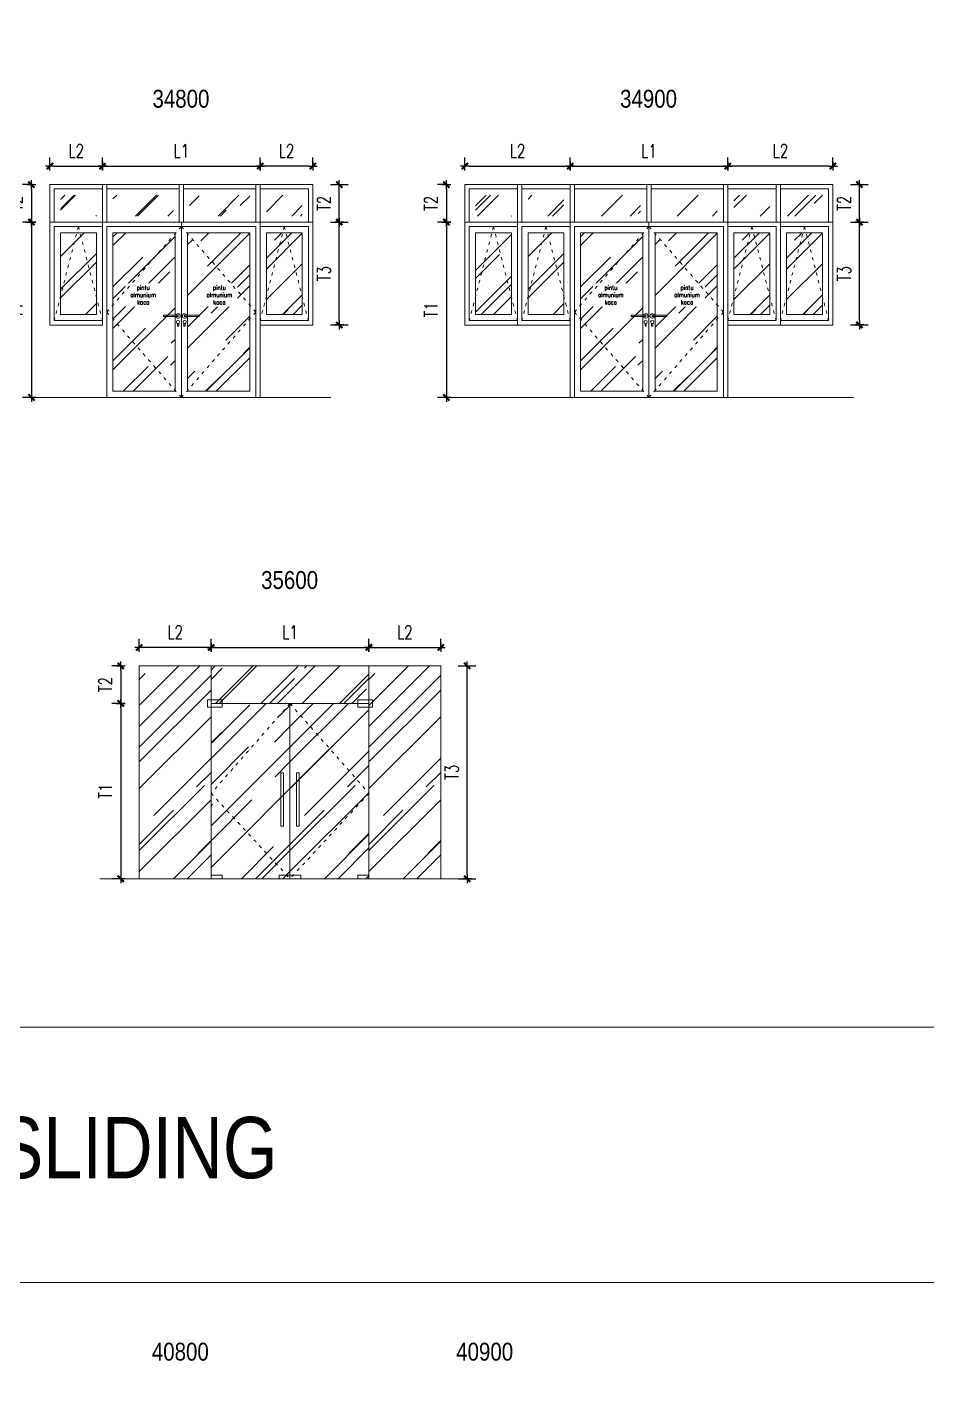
# Model space of a CAD drawing. Header units: centimetres. Extents: x 241563 to 294181, y -34797 to 61752.
# Drawn here: x 270944 to 281215, y -17854 to -2442 of the extents above; entities that cross this region are included whole.
import ezdxf

# ---------------------------------------------------------------- set-up
doc = ezdxf.new("R2010")
doc.units = ezdxf.units.CM
doc.header["$MEASUREMENT"] = 0
doc.linetypes.add('ACAD_ISO03W100', pattern=[30, 12, -18])
doc.layers.add('0.00', color=130, linetype='Continuous', lineweight=0)
doc.layers.add('0.09', color=30, linetype='Continuous', lineweight=9)
doc.styles.add('51DIM', font='SIMPLEX.shx', dxfattribs={"width": 0.85})
doc.styles.add('ISO', font='ARIALN.TTF')
doc.styles.add('TEXT', font='simplex.shx', dxfattribs={"width": 0.75})
doc.dimstyles.new('D100B', dxfattribs={"dimscale": 100, "dimtxt": 1.5, "dimasz": 0.5, "dimexe": 1, "dimexo": 2, "dimgap": 1, "dimtad": 1, "dimdec": 0, "dimzin": 0, "dimdsep": 46, "dimtxsty": 'TEXT', "dimblk1": 'tick', "dimblk2": 'tick', "dimsah": 1, "dimcen": 0, "dimclre": 15, "dimadec": 0, "dimazin": 0, "dimtfac": 1, "dimtdec": 0, "dimtix": 1, "dimtmove": 2, "dimatfit": 3, "dimldrblk": 'tick', "dimfxl": 1, "dimtolj": 1, "dimtzin": 0, "dimarcsym": 0})
pattern_1 = [(45, (18374.3, -23626.1), (424.2641, 1131.37085), [7500, -1000, 2500, -500]), (45, (18667.76, -22979.1), (-823.7794, 116.6726), [1500, -165, 3000, -375]), (45, (18250.56, -23148.82), (1601.59686, 2075.3584), [4000, -700, 2000, -500])]
pattern_2 = [(45, (23710.64, -23626.1), (424.2641, 1131.37085), [7500, -1000, 2500, -500]), (45, (24004.1, -22979.1), (-823.7794, 116.6726), [1500, -165, 3000, -375]), (45, (23586.9, -23148.82), (1601.59686, 2075.3584), [4000, -700, 2000, -500])]
pattern_3 = [(45, (24310.64, -23626.1), (424.2641, 1131.37085), [7500, -1000, 2500, -500]), (45, (24604.1, -22979.1), (-823.7794, 116.6726), [1500, -165, 3000, -375]), (45, (24186.9, -23148.82), (1601.59686, 2075.3584), [4000, -700, 2000, -500])]
pattern_4 = [(45, (-17032.96, -6390.1), (424.2641, 1131.37085), [7500, -1000, 2500, -500]), (45, (-16739.5, -5743.1), (-823.7794, 116.6726), [1500, -165, 3000, -375]), (45, (-17156.7, -5912.83), (1601.59686, 2075.3584), [4000, -700, 2000, -500])]
pattern_5 = [(45, (-6246.04, -28984.6), (424.2641, 1131.37085), [7500, -1000, 2500, -500]), (45, (-5952.6, -28337.6), (-823.7794, 116.6726), [1500, -165, 3000, -375]), (45, (-6369.78, -28507.3), (1601.59686, 2075.3584), [4000, -700, 2000, -500])]
pattern_6 = [(45, (2493.84, -9938.66), (424.2641, 1131.37085), [7500, -1000, 2500, -500]), (45, (2787.3, -9291.66), (-823.7794, 116.6726), [1500, -165, 3000, -375]), (45, (2370.1, -9461.36), (1601.59686, 2075.3584), [4000, -700, 2000, -500])]

# ---------------------------------------------------------------- blocks, each defined once
blk = doc.blocks.new('tick')
for p, q in [((-1, 0), (1, 0)), ((0, 1), (0, -1))]:
    blk.add_line(p, q)
at = {"const_width": 0.5}
blk.add_lwpolyline([(-0.71, -0.71), (0.71, 0.71)], dxfattribs=at)
blk = doc.blocks.new('*D345')
at = {"color": 15, "linetype": 'Continuous', "lineweight": -2, "ltscale": 2, "transparency": 16777216}
for p, q in [((271806, -4040), (271806, -3929)), ((273606, -4040), (273606, -3929))]:
    blk.add_line(p, q, dxfattribs=at)
at = {"color": 0, "linetype": 'Continuous', "lineweight": -2, "ltscale": 2, "transparency": 16777216}
blk.add_line((271856, -4029), (273556, -4029), dxfattribs=at)
at = {"layer": 'Defpoints', "color": 0, "linetype": 'Continuous', "ltscale": 2, "transparency": 16777216}
for p in [(273606, -4029), (271806, -4240), (273606, -4240)]:
    blk.add_point(p, dxfattribs=at)
at = {"color": 0, "linetype": 'Continuous', "lineweight": -2, "ltscale": 2, "transparency": 16777216, "xscale": 50, "yscale": 50, "zscale": 50, "rotation": 180}
blk.add_blockref('tick', (271806, -4029), dxfattribs=at)
at = {"color": 0, "linetype": 'Continuous', "lineweight": -2, "ltscale": 2, "transparency": 16777216, "xscale": 50, "yscale": 50, "zscale": 50}
blk.add_blockref('tick', (273606, -4029), dxfattribs=at)
at = {"color": 0, "linetype": 'Continuous', "ltscale": 2, "transparency": 16777216, "insert": (272706, -3854), "char_height": 150, "attachment_point": 5, "style": 'TEXT'}
blk.add_mtext('\\A1;L1', dxfattribs=at)
blk = doc.blocks.new('*D346')
at = {"color": 15, "linetype": 'Continuous', "lineweight": -2, "ltscale": 2, "transparency": 16777216}
for p, q in [((273606, -4040), (273606, -3929)), ((274206, -4040), (274206, -3929))]:
    blk.add_line(p, q, dxfattribs=at)
at = {"color": 0, "linetype": 'Continuous', "lineweight": -2, "ltscale": 2, "transparency": 16777216}
blk.add_line((274156, -4029), (273656, -4029), dxfattribs=at)
at = {"layer": 'Defpoints', "color": 0, "linetype": 'Continuous', "ltscale": 2, "transparency": 16777216}
for p in [(273606, -4029), (273606, -4240), (274206, -4240)]:
    blk.add_point(p, dxfattribs=at)
at = {"color": 0, "linetype": 'Continuous', "lineweight": -2, "ltscale": 2, "transparency": 16777216, "xscale": 50, "yscale": 50, "zscale": 50, "rotation": 180}
blk.add_blockref('tick', (273606, -4029), dxfattribs=at)
at = {"color": 0, "linetype": 'Continuous', "lineweight": -2, "ltscale": 2, "transparency": 16777216, "xscale": 50, "yscale": 50, "zscale": 50}
blk.add_blockref('tick', (274206, -4029), dxfattribs=at)
at = {"color": 0, "linetype": 'Continuous', "ltscale": 2, "transparency": 16777216, "insert": (273906, -3854), "char_height": 150, "attachment_point": 5, "style": 'TEXT'}
blk.add_mtext('\\A1;L2', dxfattribs=at)
blk = doc.blocks.new('*D347')
at = {"color": 15, "linetype": 'Continuous', "lineweight": -2, "ltscale": 2, "transparency": 16777216}
for p, q in [((271206, -4040), (271206, -3929)), ((271806, -4040), (271806, -3929))]:
    blk.add_line(p, q, dxfattribs=at)
at = {"color": 0, "linetype": 'Continuous', "lineweight": -2, "ltscale": 2, "transparency": 16777216}
blk.add_line((271256, -4029), (271756, -4029), dxfattribs=at)
at = {"layer": 'Defpoints', "color": 0, "linetype": 'Continuous', "ltscale": 2, "transparency": 16777216}
for p in [(271806, -4029), (271206, -4240), (271806, -4240)]:
    blk.add_point(p, dxfattribs=at)
at = {"color": 0, "linetype": 'Continuous', "lineweight": -2, "ltscale": 2, "transparency": 16777216, "xscale": 50, "yscale": 50, "zscale": 50, "rotation": 180}
blk.add_blockref('tick', (271206, -4029), dxfattribs=at)
at = {"color": 0, "linetype": 'Continuous', "lineweight": -2, "ltscale": 2, "transparency": 16777216, "xscale": 50, "yscale": 50, "zscale": 50}
blk.add_blockref('tick', (271806, -4029), dxfattribs=at)
at = {"color": 0, "linetype": 'Continuous', "ltscale": 2, "transparency": 16777216, "insert": (271506, -3854), "char_height": 150, "attachment_point": 5, "style": 'TEXT'}
blk.add_mtext('\\A1;L2', dxfattribs=at)
blk = doc.blocks.new('*D348')
at = {"color": 15, "linetype": 'Continuous', "lineweight": -2, "ltscale": 2, "transparency": 16777216}
for p, q in [((271006, -4668), (270894, -4668)), ((271006, -6668), (270894, -6668))]:
    blk.add_line(p, q, dxfattribs=at)
at = {"color": 0, "linetype": 'Continuous', "lineweight": -2, "ltscale": 2, "transparency": 16777216}
blk.add_line((270994, -4718), (270994, -6618), dxfattribs=at)
at = {"layer": 'Defpoints', "color": 0, "linetype": 'Continuous', "ltscale": 2, "transparency": 16777216}
for p in [(271206, -4668), (270994, -6668), (271206, -6668)]:
    blk.add_point(p, dxfattribs=at)
at = {"color": 0, "linetype": 'Continuous', "lineweight": -2, "ltscale": 2, "transparency": 16777216, "xscale": 50, "yscale": 50, "zscale": 50}
for p, rotation in [((270994, -4668), 90), ((270994, -6668), 270)]:
    blk.add_blockref('tick', p, dxfattribs=dict(at, rotation=rotation))
at = {"color": 0, "linetype": 'Continuous', "ltscale": 2, "transparency": 16777216, "insert": (270819, -5668), "char_height": 150, "attachment_point": 5, "rotation": 90, "style": 'TEXT'}
blk.add_mtext('\\A1;T1', dxfattribs=at)
blk = doc.blocks.new('*D349')
at = {"color": 15, "linetype": 'Continuous', "lineweight": -2, "ltscale": 2, "transparency": 16777216}
for p, q in [((271006, -4240), (270894, -4240)), ((271006, -4668), (270894, -4668))]:
    blk.add_line(p, q, dxfattribs=at)
at = {"color": 0, "linetype": 'Continuous', "lineweight": -2, "ltscale": 2, "transparency": 16777216}
blk.add_line((270994, -4290), (270994, -4618), dxfattribs=at)
at = {"layer": 'Defpoints', "color": 0, "linetype": 'Continuous', "ltscale": 2, "transparency": 16777216}
for p in [(271206, -4240), (270994, -4668), (271206, -4668)]:
    blk.add_point(p, dxfattribs=at)
at = {"color": 0, "linetype": 'Continuous', "lineweight": -2, "ltscale": 2, "transparency": 16777216, "xscale": 50, "yscale": 50, "zscale": 50}
for p, rotation in [((270994, -4240), 90), ((270994, -4668), 270)]:
    blk.add_blockref('tick', p, dxfattribs=dict(at, rotation=rotation))
at = {"color": 0, "linetype": 'Continuous', "ltscale": 2, "transparency": 16777216, "insert": (270819, -4454), "char_height": 150, "attachment_point": 5, "rotation": 90, "style": 'TEXT'}
blk.add_mtext('\\A1;T2', dxfattribs=at)
blk = doc.blocks.new('*D350')
at = {"color": 15, "linetype": 'Continuous', "lineweight": -2, "ltscale": 2, "transparency": 16777216}
for p, q in [((274406, -4240), (274608, -4240)), ((274406, -4668), (274608, -4668))]:
    blk.add_line(p, q, dxfattribs=at)
at = {"color": 0, "linetype": 'Continuous', "lineweight": -2, "ltscale": 2, "transparency": 16777216}
blk.add_line((274508, -4618), (274508, -4290), dxfattribs=at)
at = {"layer": 'Defpoints', "color": 0, "linetype": 'Continuous', "ltscale": 2, "transparency": 16777216}
for p in [(274206, -4240), (274508, -4240), (274206, -4668)]:
    blk.add_point(p, dxfattribs=at)
at = {"color": 0, "linetype": 'Continuous', "lineweight": -2, "ltscale": 2, "transparency": 16777216, "xscale": 50, "yscale": 50, "zscale": 50}
for p, rotation in [((274508, -4240), 90), ((274508, -4668), 270)]:
    blk.add_blockref('tick', p, dxfattribs=dict(at, rotation=rotation))
at = {"color": 0, "linetype": 'Continuous', "ltscale": 2, "transparency": 16777216, "insert": (274333, -4454), "char_height": 150, "attachment_point": 5, "rotation": 90, "style": 'TEXT'}
blk.add_mtext('\\A1;T2', dxfattribs=at)
blk = doc.blocks.new('*D351')
at = {"color": 15, "linetype": 'Continuous', "lineweight": -2, "ltscale": 2, "transparency": 16777216}
for p, q in [((274406, -4668), (274608, -4668)), ((274406, -5841), (274608, -5841))]:
    blk.add_line(p, q, dxfattribs=at)
at = {"color": 0, "linetype": 'Continuous', "lineweight": -2, "ltscale": 2, "transparency": 16777216}
blk.add_line((274508, -5791), (274508, -4718), dxfattribs=at)
at = {"layer": 'Defpoints', "color": 0, "linetype": 'Continuous', "ltscale": 2, "transparency": 16777216}
for p in [(274206, -4668), (274508, -4668), (274206, -5841)]:
    blk.add_point(p, dxfattribs=at)
at = {"color": 0, "linetype": 'Continuous', "lineweight": -2, "ltscale": 2, "transparency": 16777216, "xscale": 50, "yscale": 50, "zscale": 50}
for p, rotation in [((274508, -4668), 90), ((274508, -5841), 270)]:
    blk.add_blockref('tick', p, dxfattribs=dict(at, rotation=rotation))
at = {"color": 0, "linetype": 'Continuous', "ltscale": 2, "transparency": 16777216, "insert": (274333, -5255), "char_height": 150, "attachment_point": 5, "rotation": 90, "style": 'TEXT'}
blk.add_mtext('\\A1;T3', dxfattribs=at)
blk = doc.blocks.new('*D352')
at = {"color": 15, "linetype": 'Continuous', "lineweight": -2, "ltscale": 2, "transparency": 16777216}
for p, q in [((275742, -4668), (275630, -4668)), ((275742, -6668), (275630, -6668))]:
    blk.add_line(p, q, dxfattribs=at)
at = {"color": 0, "linetype": 'Continuous', "lineweight": -2, "ltscale": 2, "transparency": 16777216}
blk.add_line((275730, -4718), (275730, -6618), dxfattribs=at)
at = {"layer": 'Defpoints', "color": 0, "linetype": 'Continuous', "ltscale": 2, "transparency": 16777216}
for p in [(275942, -4668), (275730, -6668), (275942, -6668)]:
    blk.add_point(p, dxfattribs=at)
at = {"color": 0, "linetype": 'Continuous', "lineweight": -2, "ltscale": 2, "transparency": 16777216, "xscale": 50, "yscale": 50, "zscale": 50}
for p, rotation in [((275730, -4668), 90), ((275730, -6668), 270)]:
    blk.add_blockref('tick', p, dxfattribs=dict(at, rotation=rotation))
at = {"color": 0, "linetype": 'Continuous', "ltscale": 2, "transparency": 16777216, "insert": (275555, -5668), "char_height": 150, "attachment_point": 5, "rotation": 90, "style": 'TEXT'}
blk.add_mtext('\\A1;T1', dxfattribs=at)
blk = doc.blocks.new('*D353')
at = {"color": 15, "linetype": 'Continuous', "lineweight": -2, "ltscale": 2, "transparency": 16777216}
for p, q in [((275742, -4240), (275630, -4240)), ((275742, -4668), (275630, -4668))]:
    blk.add_line(p, q, dxfattribs=at)
at = {"color": 0, "linetype": 'Continuous', "lineweight": -2, "ltscale": 2, "transparency": 16777216}
blk.add_line((275730, -4290), (275730, -4618), dxfattribs=at)
at = {"layer": 'Defpoints', "color": 0, "linetype": 'Continuous', "ltscale": 2, "transparency": 16777216}
for p in [(275942, -4240), (275730, -4668), (275942, -4668)]:
    blk.add_point(p, dxfattribs=at)
at = {"color": 0, "linetype": 'Continuous', "lineweight": -2, "ltscale": 2, "transparency": 16777216, "xscale": 50, "yscale": 50, "zscale": 50}
for p, rotation in [((275730, -4240), 90), ((275730, -4668), 270)]:
    blk.add_blockref('tick', p, dxfattribs=dict(at, rotation=rotation))
at = {"color": 0, "linetype": 'Continuous', "ltscale": 2, "transparency": 16777216, "insert": (275555, -4454), "char_height": 150, "attachment_point": 5, "rotation": 90, "style": 'TEXT'}
blk.add_mtext('\\A1;T2', dxfattribs=at)
blk = doc.blocks.new('*D354')
at = {"color": 15, "linetype": 'Continuous', "lineweight": -2, "ltscale": 2, "transparency": 16777216}
for p, q in [((277142, -4040), (277142, -3929)), ((278942, -4040), (278942, -3929))]:
    blk.add_line(p, q, dxfattribs=at)
at = {"color": 0, "linetype": 'Continuous', "lineweight": -2, "ltscale": 2, "transparency": 16777216}
blk.add_line((277192, -4029), (278892, -4029), dxfattribs=at)
at = {"layer": 'Defpoints', "color": 0, "linetype": 'Continuous', "ltscale": 2, "transparency": 16777216}
for p in [(278942, -4029), (277142, -4240), (278942, -4240)]:
    blk.add_point(p, dxfattribs=at)
at = {"color": 0, "linetype": 'Continuous', "lineweight": -2, "ltscale": 2, "transparency": 16777216, "xscale": 50, "yscale": 50, "zscale": 50, "rotation": 180}
blk.add_blockref('tick', (277142, -4029), dxfattribs=at)
at = {"color": 0, "linetype": 'Continuous', "lineweight": -2, "ltscale": 2, "transparency": 16777216, "xscale": 50, "yscale": 50, "zscale": 50}
blk.add_blockref('tick', (278942, -4029), dxfattribs=at)
at = {"color": 0, "linetype": 'Continuous', "ltscale": 2, "transparency": 16777216, "insert": (278042, -3854), "char_height": 150, "attachment_point": 5, "style": 'TEXT'}
blk.add_mtext('\\A1;L1', dxfattribs=at)
blk = doc.blocks.new('*D355')
at = {"color": 15, "linetype": 'Continuous', "lineweight": -2, "ltscale": 2, "transparency": 16777216}
for p, q in [((275942, -4040), (275942, -3929)), ((277142, -4040), (277142, -3929))]:
    blk.add_line(p, q, dxfattribs=at)
at = {"color": 0, "linetype": 'Continuous', "lineweight": -2, "ltscale": 2, "transparency": 16777216}
blk.add_line((275992, -4029), (277092, -4029), dxfattribs=at)
at = {"layer": 'Defpoints', "color": 0, "linetype": 'Continuous', "ltscale": 2, "transparency": 16777216}
for p in [(277142, -4029), (275942, -4240), (277142, -4240)]:
    blk.add_point(p, dxfattribs=at)
at = {"color": 0, "linetype": 'Continuous', "lineweight": -2, "ltscale": 2, "transparency": 16777216, "xscale": 50, "yscale": 50, "zscale": 50, "rotation": 180}
blk.add_blockref('tick', (275942, -4029), dxfattribs=at)
at = {"color": 0, "linetype": 'Continuous', "lineweight": -2, "ltscale": 2, "transparency": 16777216, "xscale": 50, "yscale": 50, "zscale": 50}
blk.add_blockref('tick', (277142, -4029), dxfattribs=at)
at = {"color": 0, "linetype": 'Continuous', "ltscale": 2, "transparency": 16777216, "insert": (276542, -3854), "char_height": 150, "attachment_point": 5, "style": 'TEXT'}
blk.add_mtext('\\A1;L2', dxfattribs=at)
blk = doc.blocks.new('*D356')
at = {"color": 15, "linetype": 'Continuous', "lineweight": -2, "ltscale": 2, "transparency": 16777216}
for p, q in [((278942, -4040), (278942, -3929)), ((280142, -4040), (280142, -3929))]:
    blk.add_line(p, q, dxfattribs=at)
at = {"color": 0, "linetype": 'Continuous', "lineweight": -2, "ltscale": 2, "transparency": 16777216}
blk.add_line((280092, -4029), (278992, -4029), dxfattribs=at)
at = {"layer": 'Defpoints', "color": 0, "linetype": 'Continuous', "ltscale": 2, "transparency": 16777216}
for p in [(278942, -4029), (278942, -4240), (280142, -4240)]:
    blk.add_point(p, dxfattribs=at)
at = {"color": 0, "linetype": 'Continuous', "lineweight": -2, "ltscale": 2, "transparency": 16777216, "xscale": 50, "yscale": 50, "zscale": 50, "rotation": 180}
blk.add_blockref('tick', (278942, -4029), dxfattribs=at)
at = {"color": 0, "linetype": 'Continuous', "lineweight": -2, "ltscale": 2, "transparency": 16777216, "xscale": 50, "yscale": 50, "zscale": 50}
blk.add_blockref('tick', (280142, -4029), dxfattribs=at)
at = {"color": 0, "linetype": 'Continuous', "ltscale": 2, "transparency": 16777216, "insert": (279542, -3854), "char_height": 150, "attachment_point": 5, "style": 'TEXT'}
blk.add_mtext('\\A1;L2', dxfattribs=at)
blk = doc.blocks.new('*D357')
at = {"color": 15, "linetype": 'Continuous', "lineweight": -2, "ltscale": 2, "transparency": 16777216}
for p, q in [((280342, -4240), (280544, -4240)), ((280342, -4668), (280544, -4668))]:
    blk.add_line(p, q, dxfattribs=at)
at = {"color": 0, "linetype": 'Continuous', "lineweight": -2, "ltscale": 2, "transparency": 16777216}
blk.add_line((280444, -4618), (280444, -4290), dxfattribs=at)
at = {"layer": 'Defpoints', "color": 0, "linetype": 'Continuous', "ltscale": 2, "transparency": 16777216}
for p in [(280142, -4240), (280444, -4240), (280142, -4668)]:
    blk.add_point(p, dxfattribs=at)
at = {"color": 0, "linetype": 'Continuous', "lineweight": -2, "ltscale": 2, "transparency": 16777216, "xscale": 50, "yscale": 50, "zscale": 50}
for p, rotation in [((280444, -4240), 90), ((280444, -4668), 270)]:
    blk.add_blockref('tick', p, dxfattribs=dict(at, rotation=rotation))
at = {"color": 0, "linetype": 'Continuous', "ltscale": 2, "transparency": 16777216, "insert": (280269, -4454), "char_height": 150, "attachment_point": 5, "rotation": 90, "style": 'TEXT'}
blk.add_mtext('\\A1;T2', dxfattribs=at)
blk = doc.blocks.new('*D358')
at = {"color": 15, "linetype": 'Continuous', "lineweight": -2, "ltscale": 2, "transparency": 16777216}
for p, q in [((280342, -4668), (280544, -4668)), ((280342, -5841), (280544, -5841))]:
    blk.add_line(p, q, dxfattribs=at)
at = {"color": 0, "linetype": 'Continuous', "lineweight": -2, "ltscale": 2, "transparency": 16777216}
blk.add_line((280444, -5791), (280444, -4718), dxfattribs=at)
at = {"layer": 'Defpoints', "color": 0, "linetype": 'Continuous', "ltscale": 2, "transparency": 16777216}
for p in [(280142, -4668), (280444, -4668), (280142, -5841)]:
    blk.add_point(p, dxfattribs=at)
at = {"color": 0, "linetype": 'Continuous', "lineweight": -2, "ltscale": 2, "transparency": 16777216, "xscale": 50, "yscale": 50, "zscale": 50}
for p, rotation in [((280444, -4668), 90), ((280444, -5841), 270)]:
    blk.add_blockref('tick', p, dxfattribs=dict(at, rotation=rotation))
at = {"color": 0, "linetype": 'Continuous', "ltscale": 2, "transparency": 16777216, "insert": (280269, -5255), "char_height": 150, "attachment_point": 5, "rotation": 90, "style": 'TEXT'}
blk.add_mtext('\\A1;T3', dxfattribs=at)
blk = doc.blocks.new('*D404')
at = {"color": 15, "linetype": 'Continuous', "lineweight": -2, "ltscale": 2, "transparency": 16777216}
for p, q in [((273046, -9530), (273046, -9420)), ((274846, -9530), (274846, -9420))]:
    blk.add_line(p, q, dxfattribs=at)
at = {"color": 0, "linetype": 'Continuous', "lineweight": -2, "ltscale": 2, "transparency": 16777216}
blk.add_line((273096, -9520), (274796, -9520), dxfattribs=at)
at = {"layer": 'Defpoints', "color": 0, "linetype": 'Continuous', "ltscale": 2, "transparency": 16777216}
for p in [(274846, -9520), (273046, -9730), (274846, -9730)]:
    blk.add_point(p, dxfattribs=at)
at = {"color": 0, "linetype": 'Continuous', "lineweight": -2, "ltscale": 2, "transparency": 16777216, "xscale": 50, "yscale": 50, "zscale": 50, "rotation": 180}
blk.add_blockref('tick', (273046, -9520), dxfattribs=at)
at = {"color": 0, "linetype": 'Continuous', "lineweight": -2, "ltscale": 2, "transparency": 16777216, "xscale": 50, "yscale": 50, "zscale": 50}
blk.add_blockref('tick', (274846, -9520), dxfattribs=at)
at = {"color": 0, "linetype": 'Continuous', "ltscale": 2, "transparency": 16777216, "insert": (273946, -9345), "char_height": 150, "attachment_point": 5, "style": 'TEXT'}
blk.add_mtext('\\A1;L1', dxfattribs=at)
blk = doc.blocks.new('*D405')
at = {"color": 15, "linetype": 'Continuous', "lineweight": -2, "ltscale": 2, "transparency": 16777216}
for p, q in [((272225, -9530), (272225, -9420)), ((273046, -9530), (273046, -9420))]:
    blk.add_line(p, q, dxfattribs=at)
at = {"color": 0, "linetype": 'Continuous', "lineweight": -2, "ltscale": 2, "transparency": 16777216}
blk.add_line((272996, -9520), (272275, -9520), dxfattribs=at)
at = {"layer": 'Defpoints', "color": 0, "linetype": 'Continuous', "ltscale": 2, "transparency": 16777216}
for p in [(272225, -9520), (272225, -9730), (273046, -9730)]:
    blk.add_point(p, dxfattribs=at)
at = {"color": 0, "linetype": 'Continuous', "lineweight": -2, "ltscale": 2, "transparency": 16777216, "xscale": 50, "yscale": 50, "zscale": 50, "rotation": 180}
blk.add_blockref('tick', (272225, -9520), dxfattribs=at)
at = {"color": 0, "linetype": 'Continuous', "lineweight": -2, "ltscale": 2, "transparency": 16777216, "xscale": 50, "yscale": 50, "zscale": 50}
blk.add_blockref('tick', (273046, -9520), dxfattribs=at)
at = {"color": 0, "linetype": 'Continuous', "ltscale": 2, "transparency": 16777216, "insert": (272635, -9345), "char_height": 150, "attachment_point": 5, "style": 'TEXT'}
blk.add_mtext('\\A1;L2', dxfattribs=at)
blk = doc.blocks.new('*D406')
at = {"color": 15, "linetype": 'Continuous', "lineweight": -2, "ltscale": 2, "transparency": 16777216}
for p, q in [((274846, -9530), (274846, -9420)), ((275666, -9530), (275666, -9420))]:
    blk.add_line(p, q, dxfattribs=at)
at = {"color": 0, "linetype": 'Continuous', "lineweight": -2, "ltscale": 2, "transparency": 16777216}
blk.add_line((274896, -9520), (275616, -9520), dxfattribs=at)
at = {"layer": 'Defpoints', "color": 0, "linetype": 'Continuous', "ltscale": 2, "transparency": 16777216}
for p in [(275666, -9520), (274846, -9730), (275666, -9730)]:
    blk.add_point(p, dxfattribs=at)
at = {"color": 0, "linetype": 'Continuous', "lineweight": -2, "ltscale": 2, "transparency": 16777216, "xscale": 50, "yscale": 50, "zscale": 50, "rotation": 180}
blk.add_blockref('tick', (274846, -9520), dxfattribs=at)
at = {"color": 0, "linetype": 'Continuous', "lineweight": -2, "ltscale": 2, "transparency": 16777216, "xscale": 50, "yscale": 50, "zscale": 50}
blk.add_blockref('tick', (275666, -9520), dxfattribs=at)
at = {"color": 0, "linetype": 'Continuous', "ltscale": 2, "transparency": 16777216, "insert": (275256, -9345), "char_height": 150, "attachment_point": 5, "style": 'TEXT'}
blk.add_mtext('\\A1;L2', dxfattribs=at)
blk = doc.blocks.new('*D407')
at = {"color": 15, "linetype": 'Continuous', "lineweight": -2, "ltscale": 2, "transparency": 16777216}
for p, q in [((272025, -10159), (271914, -10159)), ((272025, -12159), (271914, -12159))]:
    blk.add_line(p, q, dxfattribs=at)
at = {"color": 0, "linetype": 'Continuous', "lineweight": -2, "ltscale": 2, "transparency": 16777216}
blk.add_line((272014, -10209), (272014, -12109), dxfattribs=at)
at = {"layer": 'Defpoints', "color": 0, "linetype": 'Continuous', "ltscale": 2, "transparency": 16777216}
for p in [(272225, -10159), (272014, -12159), (272225, -12159)]:
    blk.add_point(p, dxfattribs=at)
at = {"color": 0, "linetype": 'Continuous', "lineweight": -2, "ltscale": 2, "transparency": 16777216, "xscale": 50, "yscale": 50, "zscale": 50}
for p, rotation in [((272014, -10159), 90), ((272014, -12159), 270)]:
    blk.add_blockref('tick', p, dxfattribs=dict(at, rotation=rotation))
at = {"color": 0, "linetype": 'Continuous', "ltscale": 2, "transparency": 16777216, "insert": (271839, -11159), "char_height": 150, "attachment_point": 5, "rotation": 90, "style": 'TEXT'}
blk.add_mtext('\\A1;T1', dxfattribs=at)
blk = doc.blocks.new('*D408')
at = {"color": 15, "linetype": 'Continuous', "lineweight": -2, "ltscale": 2, "transparency": 16777216}
for p, q in [((272025, -9730), (271914, -9730)), ((272025, -10159), (271914, -10159))]:
    blk.add_line(p, q, dxfattribs=at)
at = {"color": 0, "linetype": 'Continuous', "lineweight": -2, "ltscale": 2, "transparency": 16777216}
blk.add_line((272014, -9780), (272014, -10109), dxfattribs=at)
at = {"layer": 'Defpoints', "color": 0, "linetype": 'Continuous', "ltscale": 2, "transparency": 16777216}
for p in [(272225, -9730), (272014, -10159), (272225, -10159)]:
    blk.add_point(p, dxfattribs=at)
at = {"color": 0, "linetype": 'Continuous', "lineweight": -2, "ltscale": 2, "transparency": 16777216, "xscale": 50, "yscale": 50, "zscale": 50}
for p, rotation in [((272014, -9730), 90), ((272014, -10159), 270)]:
    blk.add_blockref('tick', p, dxfattribs=dict(at, rotation=rotation))
at = {"color": 0, "linetype": 'Continuous', "ltscale": 2, "transparency": 16777216, "insert": (271839, -9944), "char_height": 150, "attachment_point": 5, "rotation": 90, "style": 'TEXT'}
blk.add_mtext('\\A1;T2', dxfattribs=at)
blk = doc.blocks.new('*D409')
at = {"color": 15, "linetype": 'Continuous', "lineweight": -2, "ltscale": 2, "transparency": 16777216}
for p, q in [((275866, -9730), (276068, -9730)), ((275866, -12159), (276068, -12159))]:
    blk.add_line(p, q, dxfattribs=at)
at = {"color": 0, "linetype": 'Continuous', "lineweight": -2, "ltscale": 2, "transparency": 16777216}
blk.add_line((275968, -12109), (275968, -9780), dxfattribs=at)
at = {"layer": 'Defpoints', "color": 0, "linetype": 'Continuous', "ltscale": 2, "transparency": 16777216}
for p in [(275666, -9730), (275968, -9730), (275666, -12159)]:
    blk.add_point(p, dxfattribs=at)
at = {"color": 0, "linetype": 'Continuous', "lineweight": -2, "ltscale": 2, "transparency": 16777216, "xscale": 50, "yscale": 50, "zscale": 50}
for p, rotation in [((275968, -9730), 90), ((275968, -12159), 270)]:
    blk.add_blockref('tick', p, dxfattribs=dict(at, rotation=rotation))
at = {"color": 0, "linetype": 'Continuous', "ltscale": 2, "transparency": 16777216, "insert": (275793, -10944), "char_height": 150, "attachment_point": 5, "rotation": 90, "style": 'TEXT'}
blk.add_mtext('\\A1;T3', dxfattribs=at)

msp = doc.modelspace()

# ---------------------------------------------------------------- hatches: boundary and pattern name
at = {"layer": '0.00', "linetype": 'Continuous', "ltscale": 2}
h = msp.add_hatch(dxfattribs=at)
h.set_pattern_fill('AR-RROOF', color=4, scale=500, angle=45)
h.set_pattern_definition(pattern_4)
h.paths.add_polyline_path([(271735.5, -4598.1), (271325.5, -4598.1), (271325.5, -4359.8), (271735.5, -4359.8)])
h.paths.add_polyline_path([(272610.5, -4598.1), (271925.5, -4598.1), (271925.5, -4359.8), (272610.5, -4359.8)])
h.paths.add_polyline_path([(272800.5, -4598.1), (273485.5, -4598.1), (273485.5, -4359.8), (272800.5, -4359.8)])
h.paths.add_polyline_path([(274085.5, -4598.1), (273675.5, -4598.1), (273675.5, -4359.8), (274085.5, -4359.8)])
h = msp.add_hatch(dxfattribs=at)
h.set_pattern_fill('AR-RROOF', color=4, scale=500, angle=45)
h.set_pattern_definition(pattern_4)
h.paths.add_polyline_path([(276471.9, -4598.1), (276061.9, -4598.1), (276061.9, -4359.8), (276471.9, -4359.8)])
h.paths.add_polyline_path([(277071.9, -4598.1), (276661.9, -4598.1), (276661.9, -4359.8), (277071.9, -4359.8)])
h.paths.add_polyline_path([(277946.9, -4598.1), (277261.9, -4598.1), (277261.9, -4359.8), (277946.9, -4359.8)])
h.paths.add_polyline_path([(278136.9, -4598.1), (278821.9, -4598.1), (278821.9, -4359.8), (278136.9, -4359.8)])
h.paths.add_polyline_path([(279421.9, -4598.1), (279011.9, -4598.1), (279011.9, -4359.8), (279421.9, -4359.8)])
h.paths.add_polyline_path([(280021.9, -4598.1), (279611.9, -4598.1), (279611.9, -4359.8), (280021.9, -4359.8)])
h = msp.add_hatch(dxfattribs=at)
h.set_pattern_fill('AR-RROOF', color=4, scale=500, angle=45)
h.set_pattern_definition(pattern_1)
h.paths.add_polyline_path([(271325.5, -4788.1), (271735.5, -4788.1), (271735.5, -5721.5), (271325.5, -5721.5)])
h = msp.add_hatch(dxfattribs=at)
h.set_pattern_fill('AR-RROOF', color=4, scale=500, angle=45)
h.set_pattern_definition(pattern_1)
h.paths.add_polyline_path([(272635.5, -6598.1), (271925.5, -6598.1), (271925.5, -4788.1), (272635.5, -4788.1)])
h = msp.add_hatch(dxfattribs=at)
h.set_pattern_fill('AR-RROOF', color=4, scale=500, angle=45)
h.set_pattern_definition(pattern_1)
h.paths.add_polyline_path([(272775.5, -6598.1), (273485.5, -6598.1), (273485.5, -4788.1), (272775.5, -4788.1)])
h = msp.add_hatch(dxfattribs=at)
h.set_pattern_fill('AR-RROOF', color=4, scale=500, angle=45)
h.set_pattern_definition(pattern_1)
h.paths.add_polyline_path([(274085.5, -4788.1), (273675.5, -4788.1), (273675.5, -5721.5), (274085.5, -5721.5)])
h = msp.add_hatch(dxfattribs=at)
h.set_pattern_fill('AR-RROOF', color=4, scale=500, angle=45)
h.set_pattern_definition(pattern_3)
h.paths.add_polyline_path([(276061.9, -4788.1), (276471.9, -4788.1), (276471.9, -5721.5), (276061.9, -5721.5)])
h = msp.add_hatch(dxfattribs=at)
h.set_pattern_fill('AR-RROOF', color=4, scale=500, angle=45)
h.set_pattern_definition(pattern_2)
h.paths.add_polyline_path([(276661.9, -4788.1), (277071.9, -4788.1), (277071.9, -5721.5), (276661.9, -5721.5)])
h = msp.add_hatch(dxfattribs=at)
h.set_pattern_fill('AR-RROOF', color=4, scale=500, angle=45)
h.set_pattern_definition(pattern_2)
h.paths.add_polyline_path([(277971.9, -6598.1), (277261.9, -6598.1), (277261.9, -4788.1), (277971.9, -4788.1)])
h = msp.add_hatch(dxfattribs=at)
h.set_pattern_fill('AR-RROOF', color=4, scale=500, angle=45)
h.set_pattern_definition(pattern_2)
h.paths.add_polyline_path([(278111.9, -6598.1), (278821.9, -6598.1), (278821.9, -4788.1), (278111.9, -4788.1)])
h = msp.add_hatch(dxfattribs=at)
h.set_pattern_fill('AR-RROOF', color=4, scale=500, angle=45)
h.set_pattern_definition(pattern_2)
h.paths.add_polyline_path([(279421.9, -4788.1), (279011.9, -4788.1), (279011.9, -5721.5), (279421.9, -5721.5)])
h = msp.add_hatch(dxfattribs=at)
h.set_pattern_fill('AR-RROOF', color=4, scale=500, angle=45)
h.set_pattern_definition(pattern_3)
h.paths.add_polyline_path([(280021.9, -4788.1), (279611.9, -4788.1), (279611.9, -5721.5), (280021.9, -5721.5)])
h = msp.add_hatch(dxfattribs=at)
h.set_pattern_fill('AR-RROOF', color=4, scale=500, angle=45)
h.set_pattern_definition([(45, (-7966.1, -28984.6), (424.2641, 1131.37085), [7500, -1000, 2500, -500]), (45, (-7672.66, -28337.6), (-823.7794, 116.6726), [1500, -165, 3000, -375]), (45, (-8089.85, -28507.3), (1601.59686, 2075.3584), [4000, -700, 2000, -500])])
h.paths.add_polyline_path([(272225.4, -9730.3), (273045.5, -9730.3), (273045.5, -12158.6), (272225.4, -12158.6)])
h = msp.add_hatch(dxfattribs=at)
h.set_pattern_fill('AR-RROOF', color=4, scale=500, angle=45)
h.set_pattern_definition(pattern_6)
h.paths.add_polyline_path([(273045.5, -10158.6), (274845.5, -10158.6), (274845.5, -9730.3), (273045.5, -9730.3)])
h = msp.add_hatch(dxfattribs=at)
h.set_pattern_fill('AR-RROOF', color=4, scale=500, angle=45)
h.set_pattern_definition(pattern_6)
h.paths.add_polyline_path([(274845.5, -9730.3), (273045.5, -9730.3), (273045.5, -10158.6), (274845.5, -10158.6)])
h = msp.add_hatch(dxfattribs=at)
h.set_pattern_fill('AR-RROOF', color=4, scale=500, angle=45)
h.set_pattern_definition([(45, (-5346.04, -28984.6), (424.2641, 1131.37085), [7500, -1000, 2500, -500]), (45, (-5052.6, -28337.6), (-823.7794, 116.6726), [1500, -165, 3000, -375]), (45, (-5469.78, -28507.3), (1601.59686, 2075.3584), [4000, -700, 2000, -500])])
h.paths.add_polyline_path([(274845.5, -9730.3), (275665.6, -9730.3), (275665.6, -12158.6), (274845.5, -12158.6)])
h = msp.add_hatch(dxfattribs=at)
h.set_pattern_fill('AR-RROOF', color=4, scale=500, angle=45)
h.set_pattern_definition(pattern_5)
h.paths.add_polyline_path([(273945.5, -12158.6), (273045.5, -12158.6), (273045.5, -10158.6), (273945.5, -10158.6)])
h = msp.add_hatch(dxfattribs=at)
h.set_pattern_fill('AR-RROOF', color=4, scale=500, angle=45)
h.set_pattern_definition(pattern_5)
h.paths.add_polyline_path([(273945.5, -12158.6), (274845.5, -12158.6), (274845.5, -10158.6), (273945.5, -10158.6)])

# ---------------------------------------------------------------- linework, layer by layer
at = {"layer": '0.00', "color": 40, "linetype": 'Continuous', "ltscale": 2, "true_color": 0xf8d731}
for p, q in [((271805.5, -4668.1), (271205.5, -4668.1)), ((273605.5, -4668.1), (274205.5, -4668.1)), ((276541.9, -4668.1), (275941.9, -4668.1)), ((277141.9, -4668.1), (276541.9, -4668.1)), ((278941.9, -4668.1), (279541.9, -4668.1)), ((279541.9, -4668.1), (280141.9, -4668.1))]:
    msp.add_line(p, q, dxfattribs=at)
at = {"layer": '0.00', "color": 40, "linetype": 'Continuous', "ltscale": 0.5, "true_color": 0xf8d731}
for p, q in [((271001.2, -6668.1), (273007.3, -6668.1)), ((274409.9, -6668.1), (272403.8, -6668.1)), ((275708.7, -6668.1), (278343.6, -6668.1)), ((280375, -6668.1), (277740.1, -6668.1)), ((276028, -12158.6), (271776, -12158.6))]:
    msp.add_line(p, q, dxfattribs=at)
for points in [[(271855.5, -4668.1), (271205.5, -4668.1), (271205.5, -4239.8), (271855.5, -4239.8)], [(271805.5, -4668.1), (271255.5, -4668.1), (271255.5, -4289.8), (271805.5, -4289.8)], [(272730.5, -4668.1), (271805.5, -4668.1), (271805.5, -4239.8), (272730.5, -4239.8)], [(272730.5, -4668.1), (271805.5, -4668.1), (271805.5, -4239.8), (272730.5, -4239.8)], [(272680.5, -4668.1), (271855.5, -4668.1), (271855.5, -4289.8), (272680.5, -4289.8)], [(272680.5, -4668.1), (271855.5, -4668.1), (271855.5, -4289.8), (272680.5, -4289.8)], [(272680.5, -4668.1), (273605.5, -4668.1), (273605.5, -4239.8), (272680.5, -4239.8)], [(272680.5, -4668.1), (273605.5, -4668.1), (273605.5, -4239.8), (272680.5, -4239.8)], [(272730.5, -4668.1), (273555.5, -4668.1), (273555.5, -4289.8), (272730.5, -4289.8)], [(272730.5, -4668.1), (273555.5, -4668.1), (273555.5, -4289.8), (272730.5, -4289.8)], [(274205.5, -4668.1), (273555.5, -4668.1), (273555.5, -4239.8), (274205.5, -4239.8)], [(274155.5, -4668.1), (273605.5, -4668.1), (273605.5, -4289.8), (274155.5, -4289.8)], [(276591.9, -4668.1), (275941.9, -4668.1), (275941.9, -4239.8), (276591.9, -4239.8)], [(276541.9, -4668.1), (275991.9, -4668.1), (275991.9, -4289.8), (276541.9, -4289.8)], [(277191.9, -4668.1), (276541.9, -4668.1), (276541.9, -4239.8), (277191.9, -4239.8)], [(277141.9, -4668.1), (276591.9, -4668.1), (276591.9, -4289.8), (277141.9, -4289.8)], [(278066.9, -4668.1), (277141.9, -4668.1), (277141.9, -4239.8), (278066.9, -4239.8)], [(278066.9, -4668.1), (277141.9, -4668.1), (277141.9, -4239.8), (278066.9, -4239.8)], [(278016.9, -4668.1), (277191.9, -4668.1), (277191.9, -4289.8), (278016.9, -4289.8)], [(278016.9, -4668.1), (277191.9, -4668.1), (277191.9, -4289.8), (278016.9, -4289.8)], [(278016.9, -4668.1), (278941.9, -4668.1), (278941.9, -4239.8), (278016.9, -4239.8)], [(278016.9, -4668.1), (278941.9, -4668.1), (278941.9, -4239.8), (278016.9, -4239.8)], [(278066.9, -4668.1), (278891.9, -4668.1), (278891.9, -4289.8), (278066.9, -4289.8)], [(278066.9, -4668.1), (278891.9, -4668.1), (278891.9, -4289.8), (278066.9, -4289.8)], [(279541.9, -4668.1), (278891.9, -4668.1), (278891.9, -4239.8), (279541.9, -4239.8)], [(279491.9, -4668.1), (278941.9, -4668.1), (278941.9, -4289.8), (279491.9, -4289.8)], [(280141.9, -4668.1), (279491.9, -4668.1), (279491.9, -4239.8), (280141.9, -4239.8)], [(280091.9, -4668.1), (279541.9, -4668.1), (279541.9, -4289.8), (280091.9, -4289.8)], [(272705.5, -6668.1), (271855.5, -6668.1), (271855.5, -4718.1), (272705.5, -4718.1)], [(272705.5, -6668.1), (273605.5, -6668.1), (273605.5, -4668.1), (272705.5, -4668.1)], [(272705.5, -6668.1), (273555.5, -6668.1), (273555.5, -4718.1), (272705.5, -4718.1)], [(278041.9, -6668.1), (277141.9, -6668.1), (277141.9, -4668.1), (278041.9, -4668.1)], [(278041.9, -6668.1), (277191.9, -6668.1), (277191.9, -4718.1), (278041.9, -4718.1)], [(278041.9, -6668.1), (278941.9, -6668.1), (278941.9, -4668.1), (278041.9, -4668.1)], [(278041.9, -6668.1), (278891.9, -6668.1), (278891.9, -4718.1), (278041.9, -4718.1)], [(272635.5, -6598.1), (271925.5, -6598.1), (271925.5, -4788.1), (272635.5, -4788.1)], [(272775.5, -6598.1), (273485.5, -6598.1), (273485.5, -4788.1), (272775.5, -4788.1)], [(277971.9, -6598.1), (277261.9, -6598.1), (277261.9, -4788.1), (277971.9, -4788.1)], [(278111.9, -6598.1), (278821.9, -6598.1), (278821.9, -4788.1), (278111.9, -4788.1)], [(272668.1, -5730.5), (272502.8, -5730.5), (272502.8, -5746.3), (272668.1, -5746.3)], [(272743, -5730.5), (272908.3, -5730.5), (272908.3, -5746.3), (272743, -5746.3)], [(278004.4, -5730.5), (277839.1, -5730.5), (277839.1, -5746.3), (278004.4, -5746.3)], [(278079.3, -5730.5), (278244.6, -5730.5), (278244.6, -5746.3), (278079.3, -5746.3)], [(272225.4, -9730.3), (273045.5, -9730.3), (273045.5, -12158.6), (272225.4, -12158.6)], [(273045.5, -10158.6), (274845.5, -10158.6), (274845.5, -9730.3), (273045.5, -9730.3)], [(274845.5, -9730.3), (275665.6, -9730.3), (275665.6, -12158.6), (274845.5, -12158.6)], [(273945.5, -12158.6), (273045.5, -12158.6), (273045.5, -10158.6), (273945.5, -10158.6)], [(273945.5, -12158.6), (274845.5, -12158.6), (274845.5, -10158.6), (273945.5, -10158.6)]]:
    msp.add_lwpolyline(points, close=True, dxfattribs=at)
at = {"layer": '0.00', "color": 40, "linetype": 'Continuous', "ltscale": 2, "true_color": 0xf8d731}
for points in [[(271205.5, -4668.1), (271805.5, -4668.1), (271805.5, -5841.5), (271205.5, -5841.5)], [(271255.5, -4718.1), (271805.5, -4718.1), (271805.5, -5791.5), (271255.5, -5791.5)], [(274205.5, -4668.1), (273605.5, -4668.1), (273605.5, -5841.5), (274205.5, -5841.5)], [(274155.5, -4718.1), (273605.5, -4718.1), (273605.5, -5791.5), (274155.5, -5791.5)], [(275941.9, -4668.1), (276541.9, -4668.1), (276541.9, -5841.5), (275941.9, -5841.5)], [(275991.9, -4718.1), (276541.9, -4718.1), (276541.9, -5791.5), (275991.9, -5791.5)], [(276541.9, -4668.1), (277141.9, -4668.1), (277141.9, -5841.5), (276541.9, -5841.5)], [(276591.9, -4718.1), (277141.9, -4718.1), (277141.9, -5791.5), (276591.9, -5791.5)], [(279541.9, -4668.1), (278941.9, -4668.1), (278941.9, -5841.5), (279541.9, -5841.5)], [(279491.9, -4718.1), (278941.9, -4718.1), (278941.9, -5791.5), (279491.9, -5791.5)], [(280141.9, -4668.1), (279541.9, -4668.1), (279541.9, -5841.5), (280141.9, -5841.5)], [(280091.9, -4718.1), (279541.9, -4718.1), (279541.9, -5791.5), (280091.9, -5791.5)], [(271325.5, -4788.1), (271735.5, -4788.1), (271735.5, -5721.5), (271325.5, -5721.5)], [(274085.5, -4788.1), (273675.5, -4788.1), (273675.5, -5721.5), (274085.5, -5721.5)], [(276061.9, -4788.1), (276471.9, -4788.1), (276471.9, -5721.5), (276061.9, -5721.5)], [(276661.9, -4788.1), (277071.9, -4788.1), (277071.9, -5721.5), (276661.9, -5721.5)], [(279421.9, -4788.1), (279011.9, -4788.1), (279011.9, -5721.5), (279421.9, -5721.5)], [(280021.9, -4788.1), (279611.9, -4788.1), (279611.9, -5721.5), (280021.9, -5721.5)], [(273045.5, -10116.7), (273045.5, -10200.5), (273003.6, -10200.5), (273003.6, -10116.7)], [(273045.5, -10116.7), (273169.7, -10116.7), (273169.7, -10158.6), (273045.5, -10158.6)], [(273045.5, -10200.5), (273169.7, -10200.5), (273169.7, -10158.6), (273045.5, -10158.6)], [(274845.5, -10116.7), (274721.3, -10116.7), (274721.3, -10158.6), (274845.5, -10158.6)], [(274845.5, -10200.5), (274721.3, -10200.5), (274721.3, -10158.6), (274845.5, -10158.6)], [(274845.5, -10116.7), (274845.5, -10200.5), (274887.4, -10200.5), (274887.4, -10116.7)], [(273841.8, -10952), (273872.6, -10952), (273872.6, -11557.1), (273841.8, -11557.1)], [(274049.2, -10952), (274018.4, -10952), (274018.4, -11557.1), (274049.2, -11557.1)], [(273045.5, -12116.7), (273169.7, -12116.7), (273169.7, -12158.6), (273045.5, -12158.6)], [(273945.5, -12116.7), (273821.3, -12116.7), (273821.3, -12158.6), (273945.5, -12158.6)], [(273945.5, -12116.7), (274069.7, -12116.7), (274069.7, -12158.6), (273945.5, -12158.6)], [(274845.5, -12116.7), (274721.3, -12116.7), (274721.3, -12158.6), (274845.5, -12158.6)]]:
    msp.add_lwpolyline(points, close=True, dxfattribs=at)
at = {"layer": '0.00', "color": 40, "linetype": 'ACAD_ISO03W100', "ltscale": 3, "true_color": 0xf8d731}
for points in [[(271530.5, -4718.1), (271255.5, -5791.5)], [(271530.5, -4718.1), (271805.5, -5791.5)], [(273880.5, -4718.1), (273605.5, -5791.5)], [(273880.5, -4718.1), (274155.5, -5791.5)], [(276266.9, -4718.1), (275991.9, -5791.5)], [(276266.9, -4718.1), (276541.9, -5791.5)], [(276866.9, -4718.1), (276591.9, -5791.5)], [(276866.9, -4718.1), (277141.9, -5791.5)], [(279216.9, -4718.1), (278941.9, -5791.5)], [(279216.9, -4718.1), (279491.9, -5791.5)], [(279816.9, -4718.1), (279541.9, -5791.5)], [(279816.9, -4718.1), (280091.9, -5791.5)], [(273945.5, -10158.6), (273045.5, -11183.6), (273945.5, -12158.6)], [(273945.5, -10158.6), (274845.5, -11183.6), (273945.5, -12158.6)]]:
    msp.add_lwpolyline(points, dxfattribs=at)
at = {"layer": '0.00', "color": 40, "linetype": 'Continuous', "ltscale": 0.5, "true_color": 0xf8d731}
for points in [[(272660.7, -5823.6), (272660.7, -5853.4), (272675.5, -5853.4), (272675.5, -5823.6)], [(272750.4, -5823.6), (272750.4, -5853.4), (272735.6, -5853.4), (272735.6, -5823.6)], [(277997, -5823.6), (277997, -5853.4), (278011.8, -5853.4), (278011.8, -5823.6)], [(278086.7, -5823.6), (278086.7, -5853.4), (278071.9, -5853.4), (278071.9, -5823.6)]]:
    msp.add_lwpolyline(points, dxfattribs=at)
at = {"layer": '0.00', "color": 6, "linetype": 'Continuous', "ltscale": 2}
for points in [[(247733.3, -13852.2), (294181.1, -13852.2), (294181.1, -34797.3), (247733.3, -34797.3)], [(247733.3, -13852.2), (294181.1, -13852.2), (294181.1, -16762.7), (247733.3, -16762.7)]]:
    msp.add_lwpolyline(points, close=True, dxfattribs=at)
at = {"layer": '0.00', "color": 40, "linetype": 'Continuous', "ltscale": 0.5, "true_color": 0xf8d731}
for centre in [(272668.1, -5807), (272743, -5807), (278004.4, -5807), (278079.3, -5807)]:
    msp.add_circle(centre, 18.1, dxfattribs=at)
for centre, start, end in [((272668.1, -5738.4), 197.67913, 162.32087), ((272743, -5738.4), 17.67913, 342.32087), ((278004.4, -5738.4), 197.67913, 162.32087), ((278079.3, -5738.4), 17.67913, 342.32087)]:
    msp.add_arc(centre, 25.9, start, end, dxfattribs=at)

# ---------------------------------------------------------------- texts
at = {"layer": '0.00', "color": 40, "linetype": 'Continuous', "ltscale": 2, "true_color": 0xf8d731, "char_height": 204.1, "width": 604.134, "attachment_point": 1, "style": 'ISO'}
for s, insert in [('34800', (272375.8, -3158.1)), ('34900', (277712.1, -3158.1)), ('35600', (273615.8, -8648.6)), ('40800', (272368.7, -17451.4)), ('40900', (275842, -17451.4))]:
    msp.add_mtext(s, dxfattribs=dict(at, insert=insert))
at = {"layer": '0.00', "color": 6, "linetype": 'Continuous', "insert": (267967.5, -14875.6), "char_height": 700, "width": 7610.951, "attachment_point": 1, "style": 'ISO'}
msp.add_mtext('PINTU SLIDING ', dxfattribs=at)

# ---------------------------------------------------------------- dimensions: what is measured, and where the dimension line sits
at = {"linetype": 'Continuous', "ltscale": 2}
for base, p1, p2, angle, text, picture, middle in [((271805.5, -4029.1), (271205.5, -4239.8), (271805.5, -4239.8), 0, 'L2', '*D347', (271505.5, -3854.1)), ((273605.5, -4029.1), (274205.5, -4239.8), (273605.5, -4239.8), 180, 'L2', '*D346', (273905.5, -3854.1)), ((277141.9, -4029.1), (275941.9, -4239.8), (277141.9, -4239.8), 0, 'L2', '*D355', (276541.9, -3854.1)), ((278941.9, -4029.1), (280141.9, -4239.8), (278941.9, -4239.8), 180, 'L2', '*D356', (279541.9, -3854.1)), ((270993.9, -4668.1), (271205.5, -4239.8), (271205.5, -4668.1), 90, 'T2', '*D349', (270818.9, -4453.9)), ((274508.1, -4239.8), (274205.5, -4668.1), (274205.5, -4239.8), 90, 'T2', '*D350', (274333.1, -4453.9)), ((275730.2, -4668.1), (275941.9, -4239.8), (275941.9, -4668.1), 90, 'T2', '*D353', (275555.2, -4453.9)), ((280444.4, -4239.8), (280141.9, -4668.1), (280141.9, -4239.8), 90, 'T2', '*D357', (280269.4, -4453.9)), ((270993.9, -6668.1), (271205.5, -4668.1), (271205.5, -6668.1), 90, 'T1', '*D348', (270818.9, -5668.1)), ((274508.1, -4668.1), (274205.5, -5841.5), (274205.5, -4668.1), 90, 'T3', '*D351', (274333.1, -5254.8)), ((275730.2, -6668.1), (275941.9, -4668.1), (275941.9, -6668.1), 90, 'T1', '*D352', (275555.2, -5668.1)), ((280444.4, -4668.1), (280141.9, -5841.5), (280141.9, -4668.1), 90, 'T3', '*D358', (280269.4, -5254.8)), ((272225.4, -9519.7), (273045.5, -9730.3), (272225.4, -9730.3), 180, 'L2', '*D405', (272635.5, -9344.7)), ((275665.6, -9519.7), (274845.5, -9730.3), (275665.6, -9730.3), 0, 'L2', '*D406', (275255.6, -9344.7)), ((272013.8, -10158.6), (272225.4, -9730.3), (272225.4, -10158.6), 90, 'T2', '*D408', (271838.8, -9944.5)), ((275968.2, -9730.3), (275665.6, -12158.6), (275665.6, -9730.3), 90, 'T3', '*D409', (275793.2, -10944.5)), ((272013.8, -12158.6), (272225.4, -10158.6), (272225.4, -12158.6), 90, 'T1', '*D407', (271838.8, -11158.6))]:
    dim = msp.add_linear_dim(base=base, p1=p1, p2=p2, angle=angle, text=text, dimstyle='D100B', dxfattribs=at)
    dim.commit()
    dim.dimension.update_dxf_attribs({"geometry": picture, "text_midpoint": middle})
for base, p1, p2, picture, middle in [((273605.5, -4029.1), (271805.5, -4239.8), (273605.5, -4239.8), '*D345', (272705.5, -3854.1)), ((278941.9, -4029.1), (277141.9, -4239.8), (278941.9, -4239.8), '*D354', (278041.9, -3854.1)), ((274845.5, -9519.7), (273045.5, -9730.3), (274845.5, -9730.3), '*D404', (273945.5, -9344.7))]:
    dim = msp.add_linear_dim(base=base, p1=p1, p2=p2, text='L1', dimstyle='D100B', dxfattribs=at)
    dim.commit()
    dim.dimension.update_dxf_attribs({"geometry": picture, "text_midpoint": middle})

# ---------------------------------------------------------------- next in the draw order: texts
at = {"layer": '0.09', "color": 2, "lineweight": 18, "char_height": 50, "width": 357.616, "attachment_point": 5, "style": '51DIM', "bg_fill": 3, "box_fill_scale": 1.5, "bg_fill_color": 256, "bg_fill_transparency": 0}
for insert in [(272270.8, -5498), (273140.3, -5498), (277607.1, -5498), (278476.6, -5498)]:
    msp.add_mtext('{\\C256;pintu \\Palmunium \\Pkaca}', dxfattribs=dict(at, insert=insert))

# ---------------------------------------------------------------- next in the draw order: linework, layer by layer
at = {"layer": '0.00', "color": 40, "linetype": 'Continuous', "ltscale": 2, "true_color": 0xf8d731}
msp.add_lwpolyline([(247733.3, 23609.2), (294181.1, 23609.2), (294181.1, -13852.2), (247733.3, -13852.2)], close=True, dxfattribs=at)
at = {"layer": '0.00', "color": 40, "linetype": 'ACAD_ISO03W100', "ltscale": 3, "true_color": 0xf8d731}
for points in [[(272705.5, -4718.1), (271855.5, -5693.1), (272705.5, -6668.1)], [(272705.5, -4718.1), (273555.5, -5693.1), (272705.5, -6668.1)], [(278041.9, -4718.1), (277191.9, -5693.1), (278041.9, -6668.1)], [(278041.9, -4718.1), (278891.9, -5693.1), (278041.9, -6668.1)]]:
    msp.add_lwpolyline(points, dxfattribs=at)

doc.saveas('drawing.dxf')
